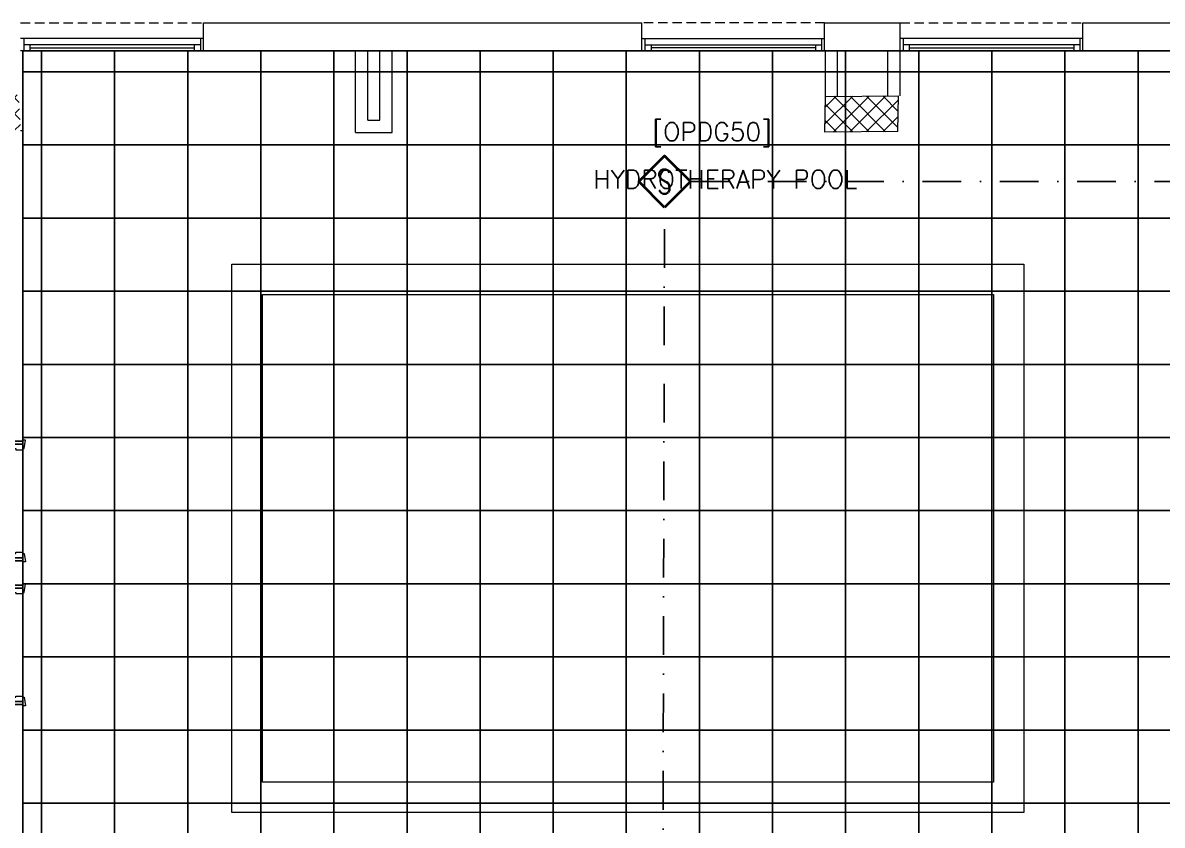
# Model space of a CAD drawing. Header units: inches. Extents: x -246178 to 57169, y -29325 to 19878.
# Drawn here: x 20246 to 29599, y 2819 to 9403 of the extents above; entities that cross this region are included whole.
import ezdxf
from ezdxf.enums import TextEntityAlignment as Align

# ---------------------------------------------------------------- set-up
doc = ezdxf.new("R2010")
doc.units = ezdxf.units.IN
doc.header["$LTSCALE"] = 25
doc.header["$MEASUREMENT"] = 0
doc.linetypes.add('00-Ground Floor$0$HIDDEN2', pattern=[0.1875, 0.125, -0.0625])
doc.linetypes.add('DASHDOT', pattern=[25.4, 12.7, -6.35, 0, -6.35])
doc.layers.get('0').update_dxf_attribs({"color": 8})
for name, color, linetype, lineweight in [('00-Ground Floor$0$72_EGR_BASE_TEXT', 252, 'Continuous', 5), ('00-Ground Floor$0$Aluminum', 251, 'Continuous', 5), ('00-Ground Floor$0$C-HYDR-CTCH', 251, 'Continuous', 5), ('00-Ground Floor$0$Hatch', 254, 'Continuous', 5), ('00-Ground Floor$0$Proj', 251, 'Continuous', 5), ('00-Ground Floor$0$Walls', 251, 'Continuous', 5), ('00-Ground Floor$0$Wooden Joinery', 251, 'Continuous', 5), ('E-LITE-CLNG-CNDT', 6, 'DASHDOT', 35), ('F-ALRM-CLNG @ 100', 33, 'Continuous', 35), ('F-ALRM-CLNG-CNDT', 51, 'DASHDOT', 25)]:
    doc.layers.add(name, color=color, linetype=linetype, lineweight=lineweight)
doc.layers.add('00-Ground Floor$0$False Ceiling', color=251, linetype='Continuous')
doc.styles.add('00-Ground Floor$0$SIMPLEX', font='SIMPLEX.shx', dxfattribs={"height": 150})
doc.styles.add('DC_Simplex', font='SIMPLEX.shx', dxfattribs={"width": 0.7})

# ---------------------------------------------------------------- blocks, each defined once
blk = doc.blocks.new('00-Ground Floor$0$A$C72370EFE')
at = {"layer": '00-Ground Floor$0$Wooden Joinery'}
for p, q in [((-0.05, -0.07), (-0.05, -0.16)), ((-0.03, -0.07), (-0.03, -0.16)), ((-0.01, -0.04), (-0.02, -0.04)), ((-0.01, -0.06), (-0.02, -0.06)), ((-0.01, -0.03), (-0.01, -0.07)), ((0, -0.03), (-0.01, -0.03)), ((0, -0.07), (-0.01, -0.07)), ((0.04, -0.03), (0.05, -0.03)), ((0.04, -0.07), (0.05, -0.07)), ((0.05, -0.03), (0.05, -0.07)), ((0.05, -0.04), (0.06, -0.04)), ((0.05, -0.06), (0.06, -0.06)), ((0.07, -0.07), (0.07, -0.16)), ((0.09, -0.07), (0.09, -0.16)), ((-0.01, -0.17), (-0.02, -0.17)), ((-0.01, -0.17), (-0.01, -0.19)), ((0.05, -0.17), (0.06, -0.17)), ((0.05, -0.17), (0.05, -0.19)), ((-0.01, -0.19), (-0.02, -0.19)), ((0.05, -0.19), (0.06, -0.19))]:
    blk.add_line(p, q, dxfattribs=at)
for centre, radius, start, end in [((-0.02, -0.07), 0.03, 90, 180), ((-0.02, -0.07), 0.01, 90, 180), ((0.06, -0.07), 0.03, 0, 90), ((0.06, -0.07), 0.01, 0, 90), ((-0.02, -0.16), 0.03, 180, 270), ((-0.02, -0.16), 0.01, 180, 270), ((0.06, -0.16), 0.01, 270, 0), ((0.06, -0.16), 0.03, 270, 0)]:
    blk.add_arc(centre, radius, start, end, dxfattribs=at)
blk = doc.blocks.new('00-Ground Floor$0$A$C5DAD61B4')
at = {"layer": '00-Ground Floor$0$Wooden Joinery'}
for points in [[(80, 959.1), (80, 969.1), (10, 979.1), (10, 959.1)], [(940, 959.1), (940, 969.1), (1010, 979.1), (1010, 959.1)], [(70, 859.1), (70, 849.1), (0, 839.1), (0, 859.1)], [(120, 859.1), (120, 0), (80, 0), (80, 859.1)], [(950, 859.1), (950, 849.1), (1020, 839.1), (1020, 859.1)]]:
    blk.add_lwpolyline(points, close=True, dxfattribs=at)
for points in [[(45, 859.1), (45, 959.1), (20, 959.1), (20, 859.1), (45, 859.1)], [(45, 859.1), (80, 859.1), (80, 899.1), (90, 899.1), (90, 959.1), (45, 959.1), (45, 859.1)], [(975, 859.1), (940, 859.1), (940, 899.1), (930, 899.1), (930, 959.1), (975, 959.1), (975, 859.1)], [(975, 859.1), (975, 959.1), (1000, 959.1), (1000, 859.1), (975, 859.1)]]:
    blk.add_lwpolyline(points, dxfattribs=at)
blk.add_arc((80, 859.1), 860, 272.66603, 0, dxfattribs=at)
at = {"layer": '00-Ground Floor$0$Wooden Joinery', "xscale": 999.9999999998854, "yscale": 999.9999999998854, "zscale": 999.9999999998854, "rotation": 180}
blk.add_blockref('00-Ground Floor$0$A$C72370EFE', (120, 0), dxfattribs=at)
blk = doc.blocks.new('00-Ground Floor$0$A$Ce9e1c4c3')
at = {"layer": '00-Ground Floor$0$False Ceiling', "color": 254}
for p, q in [((-79752.1, 1209.6, 0), (-79752.1, 9172.6, 0)), ((-79752.1, 9172.6, 0), (-69822.1, 9172.6, 0))]:
    blk.add_line(p, q, dxfattribs=at)
at = {"layer": '00-Ground Floor$0$False Ceiling', "color": 254, "linetype": 'Continuous'}
for p, q in [((-79600, 1209.6), (-79600, 9172.6)), ((-79000, 1209.6), (-79000, 9172.6)), ((-78400, 1209.6), (-78400, 9172.6)), ((-77800, 1209.6), (-77800, 9172.6)), ((-77200, 1209.6), (-77200, 9172.6)), ((-76600, 1209.6), (-76600, 9172.6)), ((-76000, 1209.6), (-76000, 9172.6)), ((-75400, 1209.6), (-75400, 9172.6)), ((-74800, 1209.6), (-74800, 9172.6)), ((-74200, 1209.6), (-74200, 9172.6)), ((-73600, 1209.6), (-73600, 9172.6)), ((-73000, 1209.6), (-73000, 9172.6)), ((-72400, 1209.6), (-72400, 9172.6)), ((-71800, 1209.6), (-71800, 9172.6)), ((-71200, 1209.6), (-71200, 9172.6)), ((-70600, 1209.6), (-70600, 9172.6)), ((-79752.1, 9000), (-69822.1, 9000)), ((-79752.1, 8400), (-69822.1, 8400)), ((-79752.1, 7800), (-69822.1, 7800)), ((-79752.1, 7200), (-69822.1, 7200)), ((-79752.1, 6600), (-69822.1, 6600)), ((-79752.1, 6000), (-62922.1, 6000)), ((-79752.1, 5400), (-62922.1, 5400)), ((-79752.1, 4800), (-62922.1, 4800)), ((-79752.1, 4200), (-62922.1, 4200)), ((-79752.1, 3600), (-69822.1, 3600)), ((-79752.1, 3000), (-69822.1, 3000))]:
    blk.add_line(p, q, dxfattribs=at)
blk = doc.blocks.new('00-Ground Floor')
at = {"layer": '00-Ground Floor$0$Hatch'}
h = blk.add_hatch(dxfattribs=at)
h.set_pattern_fill('ANSI37', color=256, scale=30)
h.set_pattern_definition([(45, (-1981.42, -13099.68), (-67.35192, 67.35192), []), (135, (-1981.42, -13099.68), (-67.35192, -67.35192), [])])
h.paths.add_polyline_path([(48971.2, 8818.2), (48367.3, 8810.1), (48371.2, 8521.7), (48975.1, 8529.8)])
h.paths.add_polyline_path([(41810.5, 8810.5), (41227, 8805), (41207, 8513.7), (41790.5, 8519.1)])
h.paths.add_polyline_path([(27433.5, 8803.1), (26834.4, 8799), (26828.7, 8506), (27427.8, 8510)])
h.paths.add_polyline_path([(34618.7, 8805.3), (34017.5, 8797.8), (34009.3, 8512.1), (34610.5, 8519.6)])
h.paths.add_polyline_path([(20214.3, 8812.4), (19607.8, 8790.5), (19622.4, 8498), (20228.8, 8519.8)])
h.paths.add_polyline_path([(13477.7, 8802), (12255.7, 8825.9), (12249.3, 8529.8), (13471.3, 8505.8)])
h.paths.add_polyline_path([(13491.8, 1601.9), (12276.8, 1586.2), (12263.3, 1293.7), (13478.3, 1309.4)])
h.paths.add_polyline_path([(13465.7, -5591.3), (12262.6, -5607.3), (12256.9, -5900.3), (13460, -5884.3)])
h.paths.add_polyline_path([(13484.2, -12790), (12287.5, -12801.4), (12290.4, -13095.9), (13487, -13084.4)])
h.paths.add_polyline_path([(5849.2, -12787.9), (5245.6, -12791.6), (5256.3, -13077.1), (5859.8, -13073.4)])
h.paths.add_polyline_path([(5833.8, -5589.9), (5236.9, -5588.3), (5236.8, -5889.5), (5833.6, -5891)])
h.paths.add_polyline_path([(5843.6, 1599.7), (5224.3, 1600.9), (5213.7, 1298), (5833, 1296.7)])
h.paths.add_polyline_path([(5820.3, 8779.1), (5219.7, 8793.5), (5216, 8503.9), (5816.7, 8489.4)])
h.paths.add_polyline_path([(-1378.8, 8777.2), (-1981.4, 8799.9), (-1979.5, 8511.6), (-1376.9, 8488.9)])
h.paths.add_polyline_path([(-1371.1, -5601.1), (-1973.1, -5608.1), (-1969.7, -5899.7), (-1367.7, -5892.7)])
h.paths.add_polyline_path([(-1353.5, -12795.7), (-1951.9, -12796.7), (-1947.1, -13097.4), (-1348.7, -13096.4)])
h.paths.add_polyline_path([(20233.2, -12782.5), (19627.5, -12795.4), (19633.2, -13096.6), (20238.9, -13083.7)])
h.paths.add_polyline_path([(20226.6, -5590), (19632.3, -5607.6), (19634.4, -5904.1), (20228.7, -5886.6)])
h.paths.add_polyline_path([(20217.9, 1618), (19619, 1610.4), (19623, 1310.2), (20221.9, 1317.9)])
h.paths.add_polyline_path([(27418.3, 1602.8), (26816.3, 1607.5), (26820.6, 1315.3), (27422.5, 1310.7)])
h.paths.add_polyline_path([(27422, -5579.9), (26818.1, -5597.5), (26831.6, -5897.5), (27431.7, -5876.5)])
h.paths.add_polyline_path([(27438.1, -12795.9), (26834.3, -12789.3), (26831.9, -13075), (27435.7, -13081.6)])
h.paths.add_polyline_path([(34636.6, -12785.4), (34039.3, -12800), (34048.3, -13099.7), (34645.6, -13085.1)])
h.paths.add_polyline_path([(34629.3, -5597.1), (34028, -5595.2), (34029.2, -5892.4), (34630.4, -5894.3)])
h.paths.add_polyline_path([(34592.8, 1606.7), (34012, 1611.4), (34031.7, 1321.6), (34612.5, 1316.9)])
h.paths.add_polyline_path([(41796.2, 1606), (41198.6, 1619.8), (41200.6, 1327.8), (41798.2, 1314.1)])
h.paths.add_polyline_path([(41797.2, -5592.6), (41228.8, -5600.2), (41230.6, -5894.3), (41799, -5886.7)])
h.paths.add_polyline_path([(41834.3, -12789.7), (41229, -12792.4), (41230.4, -13096.9), (41835.6, -13094.3)])
h.paths.add_polyline_path([(49008.5, -12790.2), (48420.5, -12774.1), (48407.3, -13081.4), (48995.3, -13097.4)])
h.paths.add_polyline_path([(48992.7, -5590.8), (48389.5, -5589.7), (48387.5, -5886.2), (48990.7, -5887.3)])
at = {"layer": '00-Ground Floor$0$Aluminum'}
for p, q in [((21728.8, 9272.6, 0), (20228.8, 9272.6, 0)), ((20253.8, 9272.6, 0), (20253.8, 9172.6, 0)), ((21703.8, 9272.6, 0), (21703.8, 9172.6, 0)), ((25327.9, 9272.6, 0), (26827.9, 9272.6, 0)), ((25352.9, 9272.6, 0), (25352.9, 9172.6, 0)), ((26802.9, 9272.6, 0), (26802.9, 9172.6, 0)), ((28947.9, 9272.6, 0), (27447.9, 9272.6, 0)), ((27472.9, 9272.6, 0), (27472.9, 9172.6, 0)), ((28922.9, 9272.6, 0), (28922.9, 9172.6, 0)), ((21728.8, 9172.6, 0), (20228.8, 9172.6, 0)), ((21703.8, 9222.6, 0), (20253.8, 9222.6, 0)), ((20303.8, 9222.6, 0), (20303.8, 9172.6, 0)), ((20303.8, 9197.6, 0), (21653.8, 9197.6, 0)), ((21653.8, 9222.6, 0), (21653.8, 9172.6, 0)), ((25327.9, 9172.6, 0), (26827.9, 9172.6, 0)), ((25352.9, 9222.6, 0), (26802.9, 9222.6, 0)), ((25402.9, 9222.6, 0), (25402.9, 9172.6, 0)), ((26752.9, 9197.6, 0), (25402.9, 9197.6, 0)), ((26752.9, 9222.6, 0), (26752.9, 9172.6, 0)), ((28947.9, 9172.6, 0), (27447.9, 9172.6, 0)), ((28922.9, 9222.6, 0), (27472.9, 9222.6, 0)), ((27522.9, 9222.6, 0), (27522.9, 9172.6, 0)), ((27522.9, 9197.6, 0), (28872.9, 9197.6, 0)), ((28872.9, 9222.6, 0), (28872.9, 9172.6, 0))]:
    blk.add_line(p, q, dxfattribs=at)
at = {"layer": '00-Ground Floor$0$C-HYDR-CTCH', "elevation": 299672, "flags": 128}
blk.add_lwpolyline([(27427.8, 8510), (26828.7, 8506), (26834.4, 8799), (27433.5, 8803.1)], dxfattribs=at)
at = {"layer": '00-Ground Floor$0$C-HYDR-CTCH', "flags": 128}
blk.add_lwpolyline([(27427.8, 8510), (27433.5, 8803.1)], dxfattribs=at)
at = {"layer": '00-Ground Floor$0$Proj', "linetype": '00-Ground Floor$0$HIDDEN2', "ltscale": 25}
for p, q in [((20228.8, 9402.6, 0), (21728.8, 9402.6, 0)), ((26827.9, 9402.6, 0), (25327.9, 9402.6, 0)), ((27447.9, 9402.6, 0), (28947.9, 9402.6, 0))]:
    blk.add_line(p, q, dxfattribs=at)
at = {"layer": '00-Ground Floor$0$Proj'}
for p, q in [((21962.9, 7422.6, 0), (28462.9, 7422.6, 0)), ((21962.9, 2922.6, 0), (21962.9, 7422.6, 0)), ((28462.9, 7422.6, 0), (28462.9, 2922.6, 0)), ((22212.9, 7172.6, 0), (28212.9, 7172.6, 0)), ((22212.9, 3172.6, 0), (22212.9, 7172.6, 0)), ((28212.9, 7172.6, 0), (28212.9, 3172.6, 0)), ((28212.9, 3172.6, 0), (22212.9, 3172.6, 0)), ((28462.9, 2922.6, 0), (21962.9, 2922.6, 0))]:
    blk.add_line(p, q, dxfattribs=at)
at = {"layer": '00-Ground Floor$0$Walls'}
for p, q in [((21728.8, 9402.6, 0), (25327.9, 9402.6, 0)), ((21728.8, 9172.6, 0), (21728.8, 9402.6, 0)), ((25327.9, 9172.6, 0), (25327.9, 9402.6, 0)), ((26827.9, 9402.6, 0), (27447.9, 9402.6, 0)), ((26827.9, 9172.6, 0), (26827.9, 9402.6, 0)), ((27447.9, 8802.6, 0), (27447.9, 9402.6, 0)), ((28947.9, 9402.6, 0), (32509.4, 9402.6, 0)), ((28947.9, 9172.6, 0), (28947.9, 9402.6, 0)), ((21728.8, 9172.6, 0), (22977.9, 9172.6, 0)), ((22977.9, 8502.6, 0), (22977.9, 9172.6, 0)), ((23177.9, 9172.6, 0), (23077.9, 9172.6, 0)), ((23077.9, 8602.6, 0), (23077.9, 9172.6, 0)), ((23177.9, 8602.6, 0), (23177.9, 9172.6, 0)), ((23277.9, 9172.6, 0), (25327.9, 9172.6, 0)), ((23277.9, 8502.6, 0), (23277.9, 9172.6, 0)), ((26827.9, 9172.6, 0), (26834.4, 9172.6, 299672)), ((26834.4, 8799, 299672), (26834.4, 9172.6, 299672)), ((26934.4, 9172.6, 299672), (27347.9, 9172.6, 0)), ((26934.4, 8799, 299672), (26934.4, 9172.6, 299672)), ((27347.9, 8802.6, 0), (27347.9, 9172.6, 0)), ((28947.9, 9172.6, 0), (30177.9, 9172.6, 0)), ((20228.8, 8519.8), (20247.9, 8519.8)), ((20247.9, 8519.8), (20247.9, 5969.1, 0)), ((23077.9, 8602.6, 0), (23177.9, 8602.6, 0)), ((22977.9, 8502.6, 0), (23277.9, 8502.6, 0)), ((20147.9, 5969.1, 0), (20247.9, 5969.1, 0)), ((20147.9, 4989.1, 0), (20247.9, 4989.1, 0)), ((20247.9, 4989.1, 0), (20247.9, 4789.1, 0)), ((20147.9, 4789.1, 0), (20247.9, 4789.1, 0)), ((20147.9, 3809.1, 0), (20247.9, 3809.1, 0)), ((20247.9, 3809.1, 0), (20247.9, 1205.7, 0))]:
    blk.add_line(p, q, dxfattribs=at)
at = {"layer": '00-Ground Floor$0$False Ceiling', "color": 254}
blk.add_blockref('00-Ground Floor$0$A$Ce9e1c4c3', (100000, 0), dxfattribs=at)
at = {"layer": '00-Ground Floor$0$Wooden Joinery', "xscale": -1, "rotation": 270}
blk.add_blockref('00-Ground Floor$0$A$C5DAD61B4', (19288.9, 4969.1, 0), dxfattribs=at)
at = {"layer": '00-Ground Floor$0$Wooden Joinery', "rotation": 270}
blk.add_blockref('00-Ground Floor$0$A$C5DAD61B4', (19288.9, 4809.1, 0), dxfattribs=at)
at = {"layer": '00-Ground Floor$0$72_EGR_BASE_TEXT', "char_height": 150, "attachment_point": 2, "style": '00-Ground Floor$0$SIMPLEX'}
for s, insert in [('[OPDG50]', (25904.6, 8583.7, 0)), ('HYDROTHERAPY POOL', (26013.9, 8194.2))]:
    blk.add_mtext(s, dxfattribs=dict(at, insert=insert))
blk = doc.blocks.new('A$C5CF53093')
blk.add_lwpolyline([(0, -212.1), (-212.1, 0), (0, 212.1), (212.1, 0)], close=True)
blk = doc.blocks.new('*U13')
at = {"xscale": 0.01, "yscale": 0.01, "zscale": 0.01}
blk.add_blockref('A$C5CF53093', (0.007, -0.007), dxfattribs=at)
at = {"color": 6, "style": 'DC_Simplex', "width": 0.7, "flags": 8}
blk.add_attdef('TYPE', text='', height=2, rotation=360, dxfattribs=at).set_placement((0, 0), align=Align.MIDDLE_CENTER)

msp = doc.modelspace()

# ---------------------------------------------------------------- linework, layer by layer
at = {"layer": 'F-ALRM-CLNG-CNDT'}
for points in [[(25725.8, 8099.3), (31888.6, 8099.3)], [(25500.7, 2311.4), (25513.6, 7887.2)]]:
    msp.add_lwpolyline(points, dxfattribs=at)

# ---------------------------------------------------------------- block references
at = {"layer": 'E-LITE-CLNG-CNDT'}
msp.add_blockref('00-Ground Floor', (0, 0), dxfattribs=at)
at = {"layer": 'F-ALRM-CLNG @ 100', "xscale": 100, "yscale": 100, "zscale": 100}
msp.add_blockref('*U13', (25512.9, 8100), dxfattribs=at).add_auto_attribs({'TYPE': 'S'})

doc.saveas('drawing.dxf')
